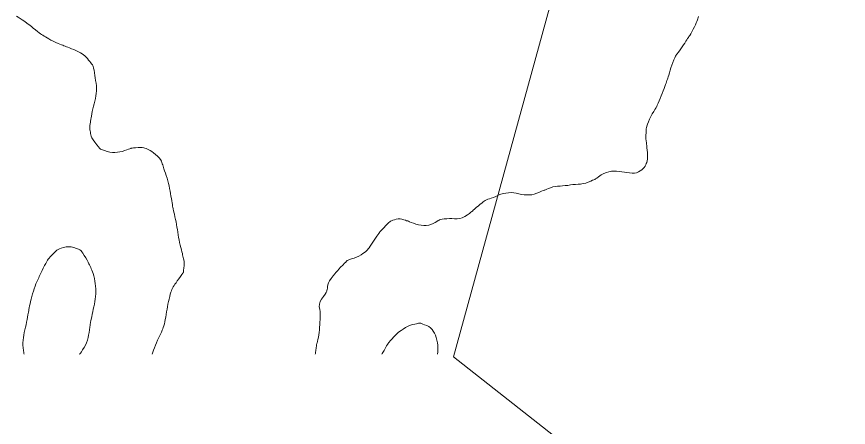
# Model space of a CAD drawing. Extents: x 1368202 to 1368993, y 552252 to 552912.
# Drawn here: x 1368476.7 to 1368718.6, y 552581.7 to 552701.3 of the extents above; entities that cross this region are included whole.
import ezdxf

# ---------------------------------------------------------------- set-up
doc = ezdxf.new("R2010")
doc.units = 0
doc.linetypes.add('DASHED', pattern=[6, 4, -2])
doc.layers.add('C-SITE-N', color=6, linetype='Continuous', lineweight=0)
doc.layers.add('C-TOPO-MAJR-E', color=32, linetype='DASHED', lineweight=0)

msp = doc.modelspace()

# ---------------------------------------------------------------- linework, layer by layer
at = {"layer": 'C-SITE-N'}
msp.add_lwpolyline([(1368663.89, 552821.1), (1368603.71, 552602.27), (1368776.49, 552466.29), (1368979.73, 552422), (1368946.89, 552765.82), (1368944.26, 552792.15), (1368922.45, 552802.35), (1368663.89, 552821.1)], close=True, dxfattribs=at)
at = {"layer": 'C-TOPO-MAJR-E'}
for points in [[(1368516.06, 552602.98), (1368516.06, 552602.99), (1368516.07, 552603.01), (1368516.08, 552603.03), (1368516.09, 552603.06), (1368516.16, 552603.27), (1368516.3, 552603.64), (1368516.49, 552604.19), (1368516.74, 552604.9), (1368517.02, 552605.63), (1368517.33, 552606.36), (1368517.66, 552607.1), (1368518.01, 552607.85), (1368518.32, 552608.48), (1368518.56, 552609), (1368518.76, 552609.41), (1368518.89, 552609.7), (1368519.04, 552610.04), (1368519.18, 552610.41), (1368519.33, 552610.82), (1368519.48, 552611.28), (1368519.63, 552611.81), (1368519.77, 552612.41), (1368519.9, 552613.09), (1368520.02, 552613.84), (1368520.15, 552614.59), (1368520.28, 552615.33), (1368520.4, 552616.08), (1368520.53, 552616.83), (1368520.67, 552617.58), (1368520.82, 552618.33), (1368520.99, 552619.08), (1368521.18, 552619.83), (1368521.35, 552620.48), (1368521.53, 552621.04), (1368521.69, 552621.51), (1368521.85, 552621.88), (1368522.04, 552622.25), (1368522.24, 552622.62), (1368522.46, 552623), (1368522.71, 552623.38), (1368523.02, 552623.83), (1368523.39, 552624.37), (1368523.83, 552624.98), (1368524.33, 552625.68), (1368524.72, 552626.21), (1368524.99, 552626.58), (1368525.13, 552626.8), (1368525.16, 552626.85), (1368525.2, 552627.08), (1368525.24, 552627.48), (1368525.29, 552628.06), (1368525.35, 552628.81), (1368525.37, 552629.46), (1368525.36, 552630.01), (1368525.31, 552630.47), (1368525.22, 552630.83), (1368525.13, 552631.2), (1368525.04, 552631.58), (1368524.95, 552631.96), (1368524.86, 552632.34), (1368524.74, 552632.82), (1368524.6, 552633.39), (1368524.44, 552634.05), (1368524.25, 552634.8), (1368524.08, 552635.54), (1368523.92, 552636.29), (1368523.78, 552637.04), (1368523.66, 552637.79), (1368523.53, 552638.54), (1368523.41, 552639.29), (1368523.28, 552640.03), (1368523.16, 552640.78), (1368523.02, 552641.53), (1368522.87, 552642.28), (1368522.71, 552643.03), (1368522.54, 552643.78), (1368522.41, 552644.4), (1368522.3, 552644.88), (1368522.22, 552645.24), (1368522.17, 552645.47), (1368522.11, 552645.77), (1368522.04, 552646.14), (1368521.97, 552646.59), (1368521.88, 552647.11), (1368521.79, 552647.69), (1368521.68, 552648.33), (1368521.56, 552649.02), (1368521.43, 552649.77), (1368521.3, 552650.51), (1368521.15, 552651.26), (1368520.99, 552652.01), (1368520.82, 552652.76), (1368520.63, 552653.51), (1368520.42, 552654.26), (1368520.18, 552655), (1368519.92, 552655.75), (1368519.7, 552656.4), (1368519.52, 552656.95), (1368519.37, 552657.4), (1368519.27, 552657.75), (1368519.15, 552658.11), (1368519.03, 552658.48), (1368518.91, 552658.87), (1368518.79, 552659.27), (1368518.54, 552659.7), (1368518.16, 552660.16), (1368517.66, 552660.66), (1368517.04, 552661.18), (1368516.47, 552661.63), (1368515.96, 552662.01), (1368515.5, 552662.31), (1368515.1, 552662.53), (1368514.71, 552662.72), (1368514.33, 552662.88), (1368513.97, 552663.01), (1368513.63, 552663.11), (1368513.18, 552663.17), (1368512.64, 552663.19), (1368511.99, 552663.17), (1368511.24, 552663.12), (1368510.65, 552663.07), (1368510.22, 552663.02), (1368509.95, 552662.97), (1368509.83, 552662.93), (1368509.59, 552662.84), (1368509.22, 552662.7), (1368508.71, 552662.51), (1368508.08, 552662.28), (1368507.41, 552662.08), (1368506.72, 552661.93), (1368506, 552661.82), (1368505.25, 552661.75), (1368504.51, 552661.77), (1368503.76, 552661.86), (1368503.01, 552662.03), (1368502.26, 552662.28), (1368501.68, 552662.49), (1368501.27, 552662.64), (1368501.04, 552662.74), (1368500.97, 552662.79), (1368500.77, 552663.01), (1368500.44, 552663.41), (1368499.98, 552663.99), (1368499.38, 552664.73), (1368498.92, 552665.4), (1368498.58, 552665.99), (1368498.36, 552666.49), (1368498.27, 552666.92), (1368498.19, 552667.31), (1368498.12, 552667.69), (1368498.05, 552668.04), (1368497.99, 552668.36), (1368497.96, 552668.74), (1368497.96, 552669.15), (1368497.99, 552669.62), (1368498.05, 552670.13), (1368498.11, 552670.57), (1368498.16, 552670.94), (1368498.2, 552671.25), (1368498.24, 552671.49), (1368498.31, 552671.85), (1368498.4, 552672.35), (1368498.51, 552672.97), (1368498.65, 552673.72), (1368498.81, 552674.47), (1368498.99, 552675.21), (1368499.19, 552675.96), (1368499.4, 552676.71), (1368499.58, 552677.46), (1368499.72, 552678.21), (1368499.82, 552678.96), (1368499.89, 552679.7), (1368499.9, 552680.45), (1368499.86, 552681.2), (1368499.77, 552681.95), (1368499.62, 552682.7), (1368499.49, 552683.45), (1368499.37, 552684.2), (1368499.27, 552684.94), (1368499.18, 552685.69), (1368499.06, 552686.33), (1368498.9, 552686.84), (1368498.71, 552687.25), (1368498.48, 552687.54), (1368498.22, 552687.87), (1368497.93, 552688.24), (1368497.6, 552688.66), (1368497.24, 552689.12), (1368496.87, 552689.53), (1368496.5, 552689.91), (1368496.12, 552690.23), (1368495.73, 552690.51), (1368495.25, 552690.8), (1368494.69, 552691.09), (1368494.03, 552691.39), (1368493.28, 552691.7), (1368492.62, 552691.96), (1368492.05, 552692.2), (1368491.57, 552692.4), (1368491.18, 552692.56), (1368490.8, 552692.71), (1368490.42, 552692.85), (1368490.06, 552692.97), (1368489.7, 552693.08), (1368489.24, 552693.25), (1368488.69, 552693.49), (1368488.04, 552693.79), (1368487.29, 552694.15), (1368486.62, 552694.49), (1368486.02, 552694.81), (1368485.5, 552695.1), (1368485.06, 552695.38), (1368484.65, 552695.64), (1368484.27, 552695.89), (1368483.93, 552696.12), (1368483.63, 552696.33), (1368483.23, 552696.63), (1368482.75, 552697), (1368482.17, 552697.45), (1368481.5, 552697.99), (1368480.97, 552698.41), (1368480.6, 552698.71), (1368480.37, 552698.89), (1368480.3, 552698.96), (1368480.05, 552699.15), (1368479.64, 552699.44), (1368479.06, 552699.86), (1368478.31, 552700.38), (1368477.66, 552700.81), (1368477.11, 552701.15), (1368476.65, 552701.4)], [(1368675.06, 552701.34), (1368674.95, 552701.05), (1368674.83, 552700.71), (1368674.69, 552700.34), (1368674.54, 552699.93), (1368674.37, 552699.47), (1368674.14, 552698.94), (1368673.86, 552698.34), (1368673.52, 552697.67), (1368673.12, 552696.92), (1368672.78, 552696.31), (1368672.49, 552695.82), (1368672.25, 552695.48), (1368672.07, 552695.27), (1368671.85, 552694.97), (1368671.6, 552694.6), (1368671.32, 552694.14), (1368671, 552693.61), (1368670.66, 552693.06), (1368670.28, 552692.51), (1368669.88, 552691.94), (1368669.45, 552691.36), (1368669.09, 552690.89), (1368668.82, 552690.51), (1368668.63, 552690.24), (1368668.51, 552690.07), (1368668.35, 552689.75), (1368668.13, 552689.29), (1368667.86, 552688.69), (1368667.53, 552687.94), (1368667.24, 552687.19), (1368666.98, 552686.44), (1368666.74, 552685.69), (1368666.54, 552684.94), (1368666.36, 552684.31), (1368666.21, 552683.78), (1368666.07, 552683.37), (1368665.97, 552683.07), (1368665.85, 552682.74), (1368665.72, 552682.36), (1368665.59, 552681.95), (1368665.44, 552681.5), (1368665.26, 552680.98), (1368665.03, 552680.38), (1368664.78, 552679.7), (1368664.48, 552678.96), (1368664.18, 552678.22), (1368663.88, 552677.49), (1368663.58, 552676.77), (1368663.27, 552676.07), (1368663.03, 552675.53), (1368662.87, 552675.15), (1368662.77, 552674.94), (1368662.74, 552674.9), (1368662.61, 552674.68), (1368662.36, 552674.29), (1368662, 552673.72), (1368661.53, 552672.97), (1368661.11, 552672.22), (1368660.75, 552671.47), (1368660.45, 552670.72), (1368660.2, 552669.97), (1368660.02, 552669.39), (1368659.89, 552668.96), (1368659.83, 552668.69), (1368659.82, 552668.58), (1368659.81, 552668.34), (1368659.79, 552667.96), (1368659.76, 552667.46), (1368659.73, 552666.82), (1368659.71, 552666.29), (1368659.71, 552665.87), (1368659.73, 552665.55), (1368659.76, 552665.35), (1368659.81, 552665.06), (1368659.86, 552664.69), (1368659.91, 552664.23), (1368659.97, 552663.68), (1368660.03, 552663.09), (1368660.09, 552662.44), (1368660.14, 552661.74), (1368660.18, 552660.99), (1368660.19, 552660.33), (1368660.16, 552659.76), (1368660.09, 552659.28), (1368659.98, 552658.88), (1368659.84, 552658.5), (1368659.67, 552658.12), (1368659.46, 552657.76), (1368659.23, 552657.41), (1368658.92, 552657.06), (1368658.55, 552656.72), (1368658.1, 552656.4), (1368657.59, 552656.08), (1368657.02, 552655.86), (1368656.39, 552655.74), (1368655.7, 552655.73), (1368654.95, 552655.82), (1368654.2, 552655.91), (1368653.45, 552656.02), (1368652.71, 552656.14), (1368651.96, 552656.26), (1368651.21, 552656.33), (1368650.46, 552656.33), (1368649.71, 552656.27), (1368648.96, 552656.15), (1368648.22, 552655.93), (1368647.47, 552655.61), (1368646.72, 552655.2), (1368645.97, 552654.7), (1368645.4, 552654.31), (1368645.02, 552654.05), (1368644.82, 552653.92), (1368644.8, 552653.9), (1368644.6, 552653.81), (1368644.22, 552653.65), (1368643.67, 552653.41), (1368642.95, 552653.1), (1368642.21, 552652.86), (1368641.47, 552652.68), (1368640.73, 552652.57), (1368639.98, 552652.52), (1368639.23, 552652.46), (1368638.49, 552652.39), (1368637.74, 552652.29), (1368636.99, 552652.18), (1368636.24, 552652.09), (1368635.49, 552652.01), (1368634.74, 552651.96), (1368633.99, 552651.92), (1368633.29, 552651.84), (1368632.62, 552651.7), (1368632, 552651.5), (1368631.41, 552651.26), (1368630.93, 552651.06), (1368630.56, 552650.91), (1368630.29, 552650.81), (1368630.13, 552650.76), (1368629.81, 552650.64), (1368629.36, 552650.45), (1368628.75, 552650.19), (1368628.01, 552649.87), (1368627.26, 552649.62), (1368626.51, 552649.46), (1368625.76, 552649.38), (1368625.01, 552649.38), (1368624.26, 552649.43), (1368623.52, 552649.53), (1368622.77, 552649.68), (1368622.02, 552649.88), (1368621.27, 552650.01), (1368620.52, 552650.06), (1368619.77, 552650.04), (1368619.02, 552649.94), (1368618.28, 552649.78), (1368617.53, 552649.57), (1368616.78, 552649.29), (1368616.03, 552648.96), (1368615.35, 552648.68), (1368614.75, 552648.44), (1368614.22, 552648.25), (1368613.75, 552648.11), (1368613.34, 552647.95), (1368612.96, 552647.76), (1368612.63, 552647.56), (1368612.34, 552647.34), (1368611.97, 552647.04), (1368611.52, 552646.67), (1368610.99, 552646.22), (1368610.37, 552645.69), (1368609.87, 552645.26), (1368609.5, 552644.93), (1368609.24, 552644.7), (1368609.11, 552644.57), (1368608.83, 552644.35), (1368608.39, 552644.03), (1368607.8, 552643.62), (1368607.05, 552643.11), (1368606.3, 552642.74), (1368605.55, 552642.51), (1368604.8, 552642.42), (1368604.05, 552642.47), (1368603.31, 552642.49), (1368602.56, 552642.49), (1368601.81, 552642.46), (1368601.06, 552642.4), (1368600.46, 552642.34), (1368600, 552642.26), (1368599.7, 552642.17), (1368599.53, 552642.06), (1368599.27, 552641.9), (1368598.89, 552641.68), (1368598.41, 552641.4), (1368597.82, 552641.07), (1368597.2, 552640.81), (1368596.53, 552640.63), (1368595.82, 552640.52), (1368595.07, 552640.49), (1368594.32, 552640.54), (1368593.58, 552640.67), (1368592.83, 552640.88), (1368592.08, 552641.17), (1368591.46, 552641.41), (1368590.98, 552641.6), (1368590.63, 552641.72), (1368590.42, 552641.8), (1368590.12, 552641.89), (1368589.75, 552642.02), (1368589.3, 552642.17), (1368588.76, 552642.34), (1368588.22, 552642.43), (1368587.67, 552642.43), (1368587.11, 552642.34), (1368586.54, 552642.17), (1368586.07, 552642.01), (1368585.7, 552641.86), (1368585.42, 552641.72), (1368585.24, 552641.6), (1368584.95, 552641.35), (1368584.56, 552640.97), (1368584.07, 552640.47), (1368583.47, 552639.85), (1368582.99, 552639.34), (1368582.61, 552638.93), (1368582.35, 552638.64), (1368582.2, 552638.46), (1368581.99, 552638.19), (1368581.73, 552637.81), (1368581.42, 552637.34), (1368581.04, 552636.77), (1368580.67, 552636.2), (1368580.3, 552635.64), (1368579.92, 552635.07), (1368579.54, 552634.5), (1368579.22, 552634.03), (1368578.94, 552633.66), (1368578.71, 552633.38), (1368578.53, 552633.2), (1368578.25, 552632.96), (1368577.88, 552632.67), (1368577.41, 552632.33), (1368576.84, 552631.93), (1368576.23, 552631.58), (1368575.57, 552631.27), (1368574.86, 552631), (1368574.12, 552630.78), (1368573.52, 552630.58), (1368573.07, 552630.4), (1368572.78, 552630.25), (1368572.64, 552630.12), (1368572.38, 552629.86), (1368572.01, 552629.48), (1368571.52, 552628.96), (1368570.91, 552628.31), (1368570.43, 552627.79), (1368570.08, 552627.42), (1368569.86, 552627.18), (1368569.76, 552627.08), (1368569.55, 552626.82), (1368569.21, 552626.4), (1368568.75, 552625.81), (1368568.17, 552625.07), (1368567.71, 552624.38), (1368567.39, 552623.76), (1368567.19, 552623.2), (1368567.11, 552622.71), (1368567.05, 552622.27), (1368566.99, 552621.9), (1368566.93, 552621.59), (1368566.89, 552621.33), (1368566.71, 552620.95), (1368566.39, 552620.45), (1368565.94, 552619.83), (1368565.36, 552619.08), (1368564.96, 552618.33), (1368564.75, 552617.58), (1368564.71, 552616.83), (1368564.86, 552616.08), (1368564.96, 552615.33), (1368565, 552614.59), (1368565, 552613.84), (1368564.95, 552613.09), (1368564.9, 552612.34), (1368564.85, 552611.59), (1368564.81, 552610.84), (1368564.77, 552610.1), (1368564.69, 552609.36), (1368564.59, 552608.65), (1368564.45, 552607.95), (1368564.27, 552607.28), (1368564.14, 552606.75), (1368564.04, 552606.37), (1368563.99, 552606.15), (1368563.98, 552606.08), (1368563.94, 552605.84), (1368563.88, 552605.43), (1368563.8, 552604.86), (1368563.7, 552604.11), (1368563.62, 552603.55), (1368563.57, 552603.17), (1368563.54, 552602.98)], [(1368478.82, 552602.98), (1368478.79, 552603.17), (1368478.74, 552603.55), (1368478.66, 552604.11), (1368478.55, 552604.86), (1368478.49, 552605.6), (1368478.48, 552606.35), (1368478.53, 552607.1), (1368478.62, 552607.85), (1368478.73, 552608.6), (1368478.87, 552609.35), (1368479.03, 552610.1), (1368479.21, 552610.84), (1368479.38, 552611.59), (1368479.54, 552612.34), (1368479.69, 552613.09), (1368479.83, 552613.84), (1368479.94, 552614.44), (1368480.03, 552614.9), (1368480.09, 552615.22), (1368480.13, 552615.39), (1368480.18, 552615.66), (1368480.25, 552616.03), (1368480.33, 552616.51), (1368480.43, 552617.09), (1368480.55, 552617.71), (1368480.71, 552618.37), (1368480.89, 552619.08), (1368481.1, 552619.83), (1368481.31, 552620.57), (1368481.55, 552621.32), (1368481.79, 552622.07), (1368482.04, 552622.82), (1368482.28, 552623.48), (1368482.5, 552624.04), (1368482.7, 552624.52), (1368482.89, 552624.9), (1368483.07, 552625.28), (1368483.24, 552625.65), (1368483.4, 552626.02), (1368483.55, 552626.39), (1368483.76, 552626.85), (1368484.04, 552627.41), (1368484.37, 552628.06), (1368484.76, 552628.81), (1368485.11, 552629.44), (1368485.41, 552629.96), (1368485.66, 552630.37), (1368485.86, 552630.66), (1368486.12, 552631), (1368486.44, 552631.37), (1368486.82, 552631.79), (1368487.26, 552632.24), (1368487.66, 552632.64), (1368488.04, 552632.99), (1368488.38, 552633.28), (1368488.69, 552633.52), (1368489.11, 552633.73), (1368489.65, 552633.93), (1368490.28, 552634.11), (1368491.03, 552634.27), (1368491.78, 552634.32), (1368492.53, 552634.26), (1368493.28, 552634.1), (1368494.03, 552633.83), (1368494.62, 552633.6), (1368495.05, 552633.4), (1368495.32, 552633.24), (1368495.43, 552633.11), (1368495.63, 552632.83), (1368495.91, 552632.39), (1368496.29, 552631.8), (1368496.75, 552631.05), (1368497.14, 552630.4), (1368497.46, 552629.84), (1368497.7, 552629.37), (1368497.88, 552629), (1368498.05, 552628.62), (1368498.22, 552628.25), (1368498.38, 552627.87), (1368498.54, 552627.5), (1368498.71, 552627.03), (1368498.88, 552626.47), (1368499.07, 552625.81), (1368499.26, 552625.07), (1368499.42, 552624.32), (1368499.54, 552623.57), (1368499.62, 552622.82), (1368499.66, 552622.07), (1368499.67, 552621.32), (1368499.65, 552620.57), (1368499.59, 552619.83), (1368499.5, 552619.08), (1368499.4, 552618.33), (1368499.27, 552617.58), (1368499.12, 552616.83), (1368498.95, 552616.08), (1368498.79, 552615.35), (1368498.64, 552614.64), (1368498.49, 552613.94), (1368498.35, 552613.26), (1368498.24, 552612.74), (1368498.17, 552612.36), (1368498.13, 552612.14), (1368498.11, 552612.07), (1368498.08, 552611.83), (1368498.03, 552611.42), (1368497.96, 552610.84), (1368497.87, 552610.1), (1368497.76, 552609.35), (1368497.61, 552608.6), (1368497.45, 552607.85), (1368497.25, 552607.1), (1368497, 552606.37), (1368496.67, 552605.64), (1368496.28, 552604.94), (1368495.83, 552604.24), (1368495.48, 552603.71), (1368495.22, 552603.33), (1368495.07, 552603.12), (1368495.02, 552603.06), (1368494.98, 552603.02), (1368494.95, 552603), (1368494.94, 552602.98)], [(1368582.92, 552602.98), (1368583.02, 552603.17), (1368583.22, 552603.55), (1368583.53, 552604.11), (1368583.94, 552604.86), (1368584.27, 552605.45), (1368584.53, 552605.88), (1368584.71, 552606.17), (1368584.81, 552606.29), (1368585.03, 552606.54), (1368585.37, 552606.91), (1368585.82, 552607.41), (1368586.38, 552608.04), (1368586.85, 552608.55), (1368587.23, 552608.94), (1368587.51, 552609.22), (1368587.69, 552609.38), (1368588.01, 552609.61), (1368588.48, 552609.92), (1368589.08, 552610.3), (1368589.83, 552610.76), (1368590.55, 552611.13), (1368591.22, 552611.42), (1368591.86, 552611.63), (1368592.47, 552611.77), (1368592.96, 552611.87), (1368593.33, 552611.96), (1368593.59, 552612.01), (1368593.74, 552612.04), (1368593.87, 552612.06), (1368593.99, 552612.06), (1368594.11, 552612.04), (1368594.21, 552612.01), (1368594.45, 552611.93), (1368594.82, 552611.79), (1368595.33, 552611.6), (1368595.98, 552611.35), (1368596.55, 552611.04), (1368597.06, 552610.67), (1368597.51, 552610.23), (1368597.88, 552609.73), (1368598.21, 552609.16), (1368598.5, 552608.54), (1368598.74, 552607.85), (1368598.93, 552607.1), (1368599.07, 552606.35), (1368599.16, 552605.6), (1368599.19, 552604.86), (1368599.17, 552604.11), (1368599.15, 552603.55), (1368599.14, 552603.17), (1368599.13, 552602.98)]]:
    msp.add_lwpolyline(points, dxfattribs=at)

doc.saveas('drawing.dxf')
